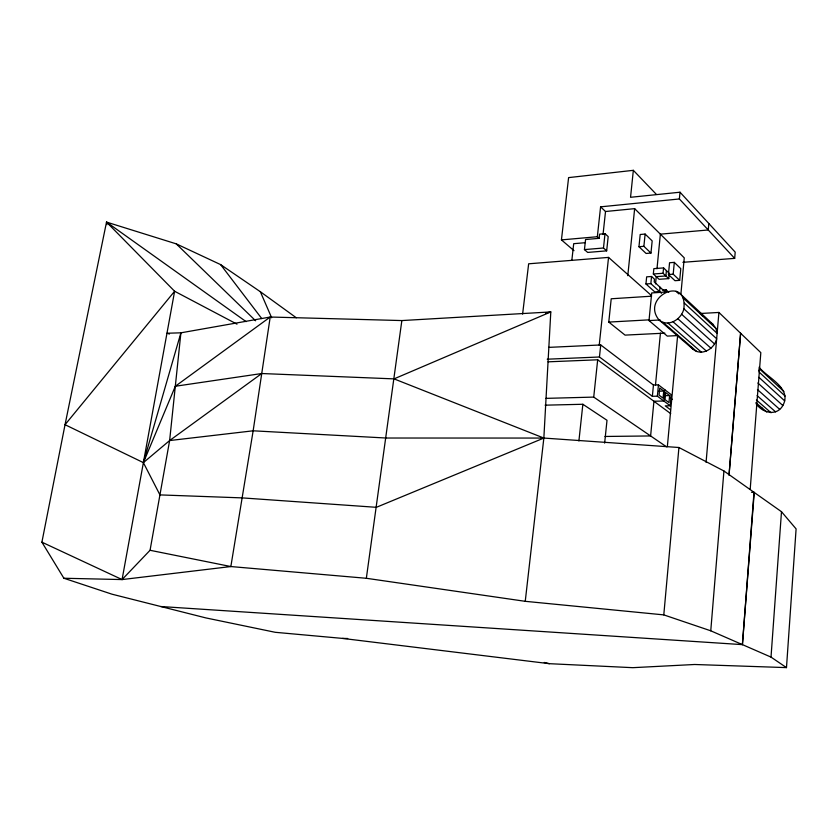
<?xml version="1.0" encoding="UTF-8"?>
<svg xmlns="http://www.w3.org/2000/svg" width="838" height="838" viewBox="0 0 838 838"><rect width="100%" height="100%" fill="white"/><g stroke="black" fill="none" stroke-linecap="round" stroke-linejoin="round"><path stroke-width="1.26" d="M296.306 317.78L260.346 291.718L220.604 264.599L176.252 243.858L106.52 222.091L65.039 424.698L41.9 542.176L63.887 578.251L111.967 594.184L205.855 617.91L275.252 632.302L342.543 638.409L549.351 663.686L632.784 667.677L694.65 664.492L786.484 667.614L796.1 528.904L781.487 511.704L753.99 492.294L751.487 492.283M756.117 403.707C762.245 412.841 776.669 416.675 782.849 405.529C792.413 388.067 767.66 378.043 759.06 367.212M786.484 667.614L771.012 657.107L781.487 511.704M160.781 606.523L742.426 644.632L753.99 492.294M750.178 489.486L760.82 352.641L718.92 312.448L699.877 313.527M742.405 644.621L754.252 492.482L723.927 470.977L678.937 447.502L543.852 438.065L386.14 438.023L253.149 430.805L169.632 440.547L143.382 462.628L65.039 424.698L174.618 291.257L236.997 324.159M771.012 657.107L710.76 630.805L723.927 470.977M682.876 262.315L734.675 258.376L735.198 252.133L680.016 192.216L630.553 197.286L633.339 170.324L568.604 177.614L561.439 239.898L573.999 250.667M706.078 462.335L718.92 312.448M708.822 223.495L708.246 229.979L660.365 234.158L656.992 268.768M710.76 630.805L663.79 614.883L678.937 447.502M679.691 280.363L680.781 268.663L674.307 262.378L669.552 262.744L668.431 274.529L674.967 280.688L679.691 280.363L673.197 274.183L668.431 274.529M669.614 395.567L668.965 402.596L665.037 399.642L665.697 392.572L669.614 395.567L664.681 395.693M670.4 409.698L665.267 405.885L670.201 405.77L671.228 394.677L658.448 384.883L653.451 385.04L600.731 344.952L548.586 347.382M680.896 294.148L684.258 257.863L634.649 208.652L605.518 211.511L600.595 206.839L597.347 236.725L599.128 238.327L599.579 234.169L605.015 233.676L608.189 236.588L606.67 250.855L587.689 252.427L584.442 249.598L585.563 239.521L599.128 238.327M667.341 446.706L677.649 335.389M683.86 308.803C687.694 273.942 640.337 297.092 658.94 319.833L692.775 349.027C701.396 356.747 714.594 348.88 716.668 338.762L683.86 308.803C681.65 319.288 668.043 327.857 658.94 319.833M734.675 258.376L679.377 198.962L680.016 192.216M673.197 274.183L674.307 262.378M663.727 391.074L663.057 398.155L659.066 395.148L659.736 388.025L663.727 391.074L658.762 391.21M664.901 389.827L663.853 401.014L653.933 401.255L650.613 435.949L604.963 436.462M660.009 287.183L659.59 291.561L654.75 291.875L645.951 283.967L646.653 276.844L651.545 276.488L654.468 279.18L654.206 281.882L665.718 292.389L665.969 289.728L662.366 289.969M668.745 278.614L663.047 273.282L663.57 267.919L653.86 268.642L653.336 273.984L659.097 279.295L668.745 278.614L669.248 273.293L663.57 267.919M670.201 405.77L657.369 396.175L652.362 396.301L653.451 385.04M655.494 384.925L660.449 333.084M666.42 270.622L665.906 275.964L656.227 276.655L655.525 283.893M657.369 396.175L658.448 384.883M661.486 293.279L650.843 283.632L651.545 276.488M676.978 335.619L667.278 336.101L649.01 320.577L651.713 292.944L666.514 291.98M650.969 253.055L643.888 246.32L645.113 234.064L640.201 234.493L638.965 246.728L646.088 253.453L650.969 253.055L652.174 240.904L645.113 234.064M604.638 443.113L607.005 420.288L582.86 404.272L545.088 405.173M627.788 275.66L634.649 208.652M63.887 578.251L122.076 579.571L150.054 550.283L169.632 440.547L180.903 332.822L270.213 317.026L401.852 320.566L550.796 311.925L543.852 438.065L525.248 601.317L663.79 614.883M664.869 333.136L625.064 335.116L608.776 322.085L611.216 298.778L651.576 296.191M666.514 446.811L593.723 397.097L597.683 359.795L548.062 361.827M599.222 345.235L608.545 257.402L528.652 263.802L522.608 314.103M652.362 396.301L599.453 356.998L600.731 344.952M578.901 440.987L582.86 404.272M603.035 234.514L605.518 211.511M606.67 250.855L603.486 248.006L605.015 233.676M571.83 260.419L573.705 243.69L585.029 242.716M401.852 320.566L366.342 578.283L230.848 566.551L150.054 550.283M41.9 542.176L122.076 579.571L174.618 291.257L106.52 222.091L106.929 224.668M143.382 462.628L175.32 386.255L261.739 373.528L394.049 378.881L543.852 438.065L376.356 507.315L242.13 497.887L159.943 494.902L143.382 462.628L180.903 332.822L166.961 333.241L169.444 334.016M175.32 386.255L270.213 317.026L253.149 430.805L230.848 566.551L122.076 579.571M169.632 440.547L261.739 373.528M394.049 378.881L550.796 311.925L545.706 313.077M600.595 206.839L679.377 198.962M561.439 239.898L597.347 236.725M584.442 249.598L603.486 248.006M638.965 246.728L643.888 246.32M653.336 273.984L663.047 273.282M645.951 283.967L650.843 283.632M608.776 322.085L649.261 319.844M649.01 320.577L660.155 319.969M547.224 359.198L599.453 356.998M545.947 398.364L593.723 397.097M342.543 638.409L347.728 638.504M366.342 578.283L525.248 601.317M544.271 662.46L549.351 663.686M710.016 322.536L713.044 324.39L715.872 328.349L717.129 333.346L684.374 303.136M778.46 386.14L781.246 387.868M106.52 222.091L246.1 321.635M597.683 359.795L670.714 413.637M670.4 397.924L672.443 399.485M663.078 322.421L696.766 351.541M755.897 402.669L766.718 412.024M668.012 323.133L701.521 352.285M756.41 400.03L771.075 412.788M673.155 321.876L706.465 351.132M757.112 395.63L775.579 411.856M677.879 318.786L710.98 348.231M757.458 389.576L779.665 409.332M608.545 257.402L651.367 295.479M681.598 314.25L714.531 343.936M757.887 383.018L782.849 405.529M758.903 377.32L784.735 400.91M665.969 289.728L668.776 292.305M785.091 396.039L759.291 372.24L758.683 369.893M676.025 291.278L678.853 293.908M700.526 314.041L702.412 315.79M759.019 368.427L783.876 391.514M683.106 297.919L715.872 328.349M680.194 293.803L713.044 324.39M176.252 243.858L255.632 320.786M633.339 170.324L656.416 194.426M220.604 264.599L261.77 318.597M761.742 407.844L763.03 409.667M691.381 347.037L692.775 349.027M260.346 291.718L271.648 317.77M740.603 333.252L729.029 475.198L740.614 333.252"/></g></svg>
